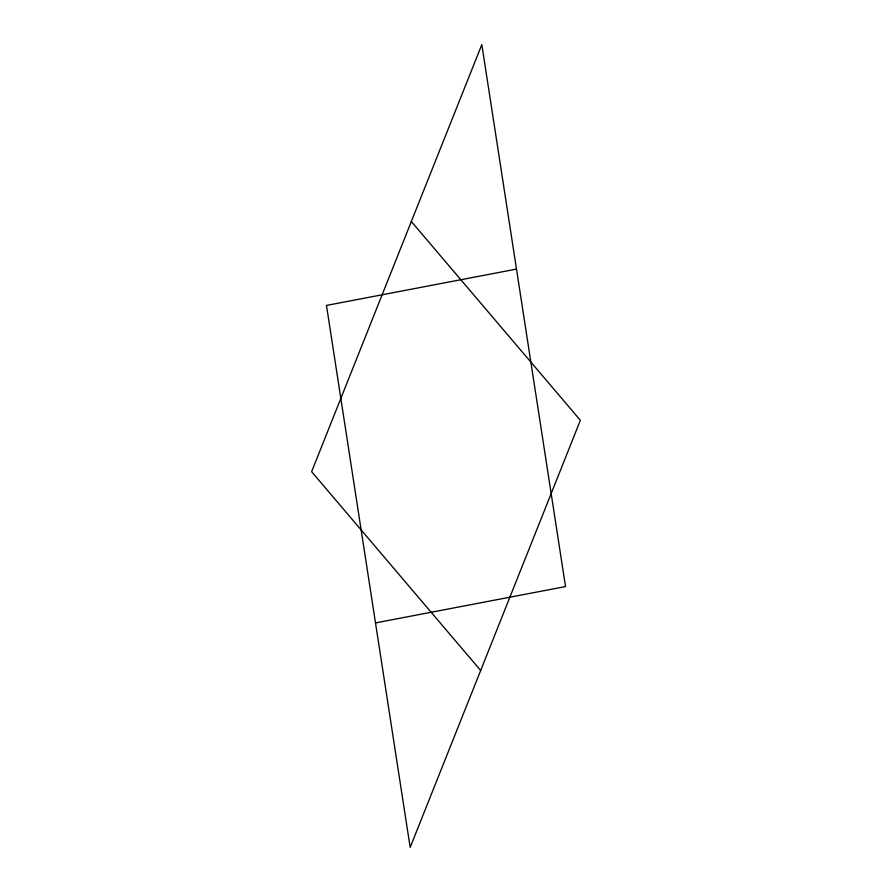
<?xml version="1.0" encoding="UTF-8"?>
<svg xmlns="http://www.w3.org/2000/svg" width="892" height="892" viewBox="0 0 892 892"><rect width="100%" height="100%" fill="white"/><g stroke="black" fill="none" stroke-linecap="round" stroke-linejoin="round"><path stroke-width="1.34" d="M516.49 269.094L326.472 305.432L410.175 847.4L580.369 420.299L411.335 221.506M375.51 622.906L565.528 586.568L481.825 44.6L311.631 471.701L480.665 670.494"/></g></svg>
